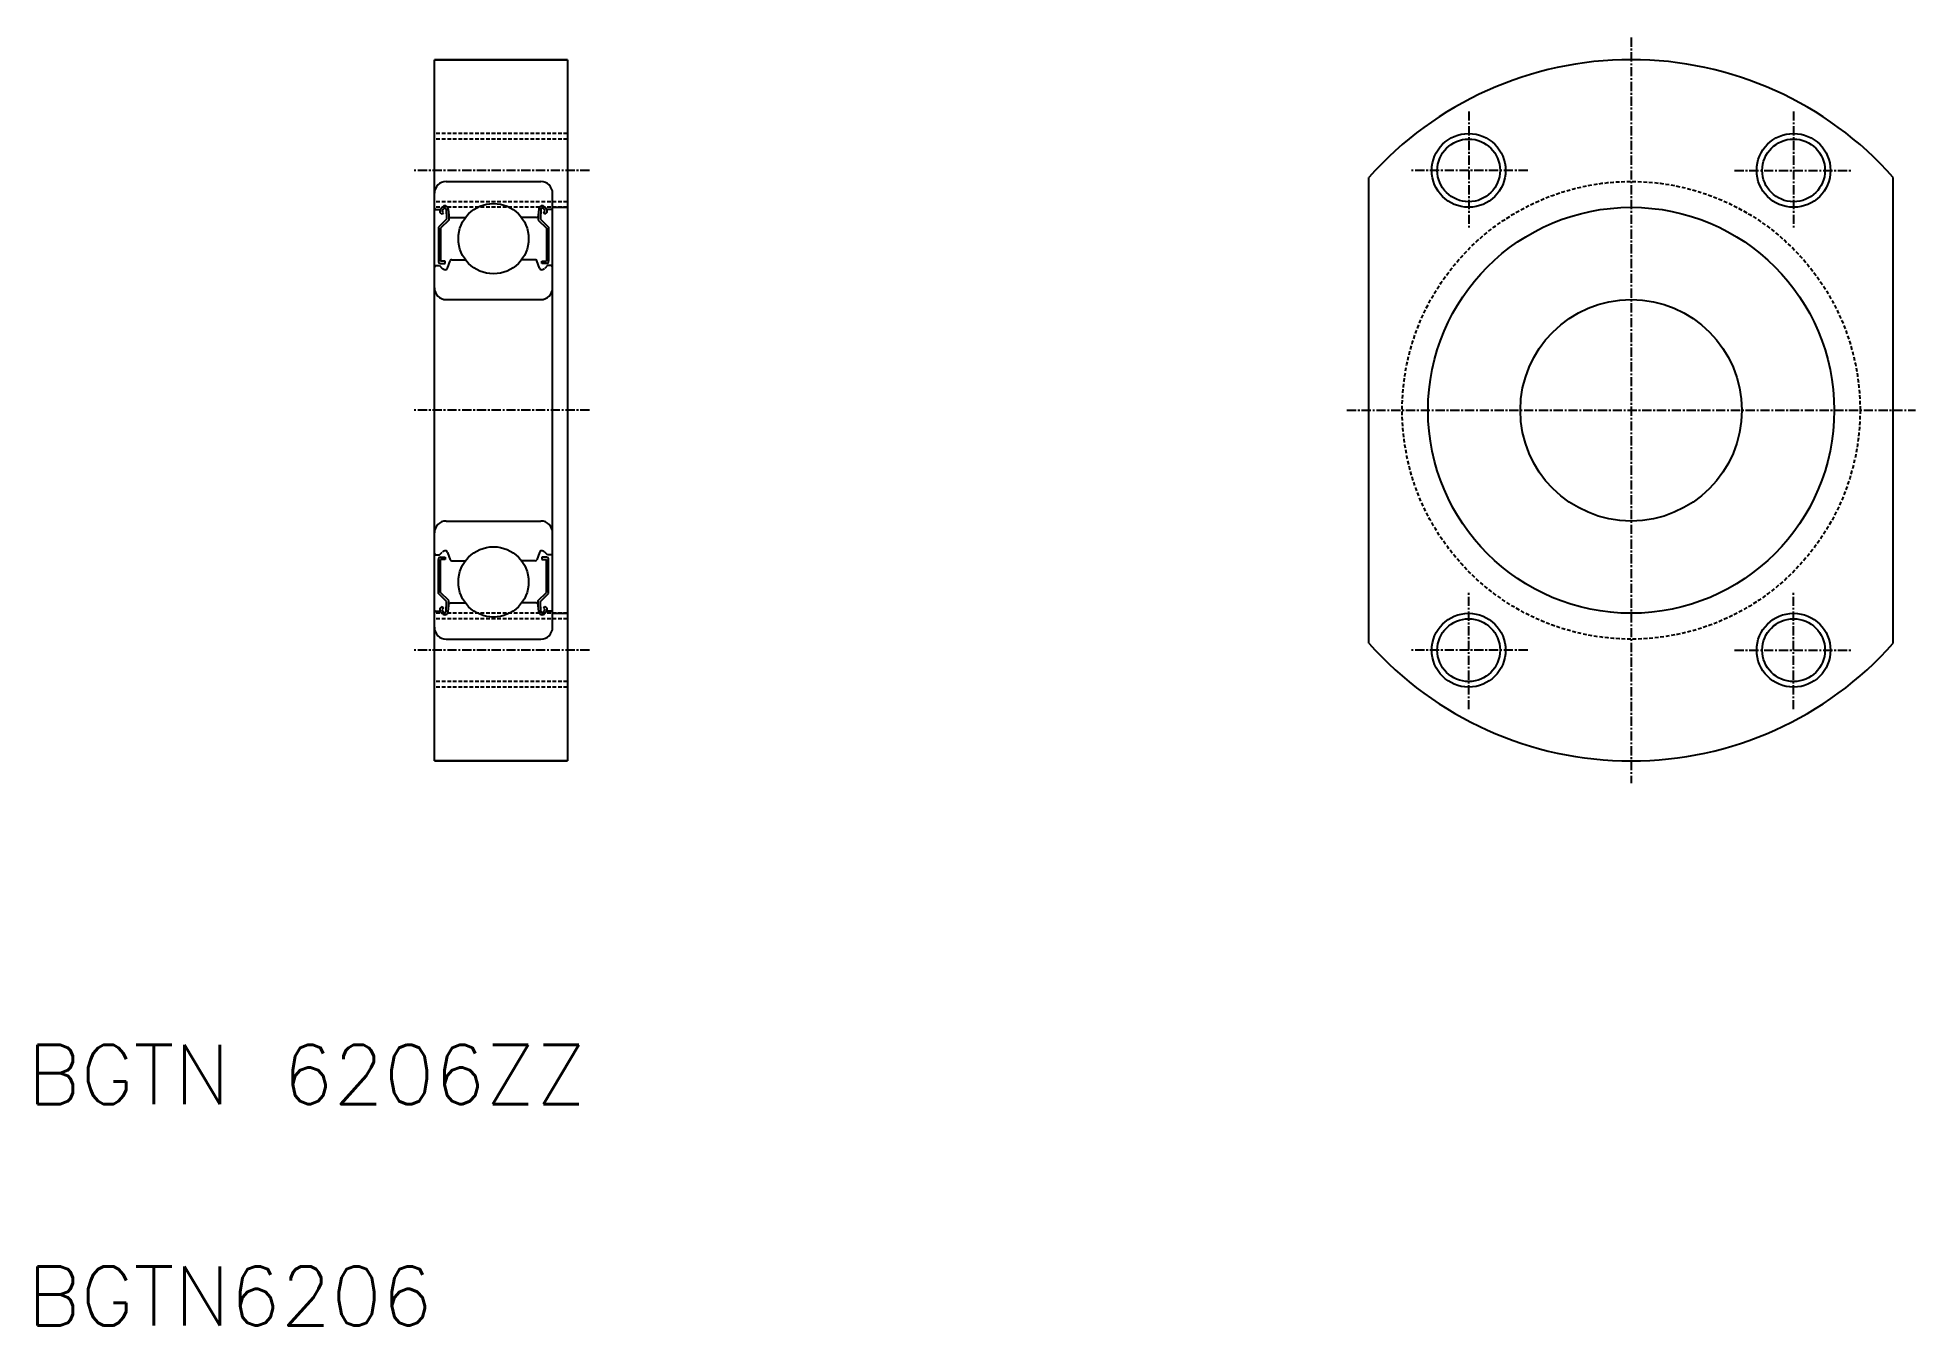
# Model space of a CAD drawing. Extents: x 160 to 415, y 79 to 254.
import ezdxf

# ---------------------------------------------------------------- set-up
doc = ezdxf.new("R2010")
doc.units = 0
doc.linetypes.add('CENTER', pattern=[2, 1.25, -0.25, 0.25, -0.25])
doc.linetypes.add('DASHED', pattern=[0.75, 0.5, -0.25])
doc.layers.get('0').update_dxf_attribs({"linetype": 'CONTINUOUS'})
doc.layers.add('CENTER', color=1, linetype='CENTER')
doc.styles.get("Standard").update_dxf_attribs({"font": 'txt', "bigfont": 'BIGFONT'})

msp = doc.modelspace()

# ---------------------------------------------------------------- linework, layer by layer
at = {"color": 7, "linetype": 'CONTINUOUS'}
for p, q in [((214.24, 155.92), (214.24, 250.92)), ((232.24, 250.92), (214.24, 250.92)), ((214.24, 250.92), (232.24, 250.92)), ((232.24, 250.92), (232.24, 155.92)), ((215.84, 234.42), (228.64, 234.42)), ((340.8, 171.86), (340.8, 234.98)), ((411.8, 171.86), (411.8, 234.98)), ((230.24, 174.02), (230.24, 232.82)), ((214.44, 230.62), (215.02, 230.62)), ((215.87, 229.32), (214.77, 228.22)), ((215.02, 230.62), (215.3, 230.95)), ((215.29, 230), (215.06, 230.19)), ((216.17, 229.2), (215.07, 228.1)), ((215.25, 230.42), (215.53, 230.76)), ((215.48, 230.23), (215.25, 230.42)), ((215.29, 230), (215.48, 230.23)), ((215.81, 230.66), (215.87, 229.32)), ((216.11, 230.7), (216.2, 229.7)), ((216.17, 230.04), (216.17, 229.2)), ((216.4, 229.52), (218.42, 229.52)), ((228.08, 229.52), (226.06, 229.52)), ((228.37, 230.7), (228.28, 229.7)), ((228.31, 230.04), (228.31, 229.2)), ((228.31, 229.2), (229.41, 228.1)), ((228.67, 230.66), (228.61, 229.32)), ((228.61, 229.32), (229.71, 228.22)), ((229.23, 230.42), (228.95, 230.76)), ((229, 230.23), (229.23, 230.42)), ((229.19, 230), (229, 230.23)), ((229.46, 230.62), (229.18, 230.95)), ((229.19, 230), (229.42, 230.19)), ((230.04, 230.62), (229.46, 230.62)), ((230.24, 230.92), (232.24, 230.92)), ((214.77, 228.22), (214.77, 223.62)), ((215.07, 228.1), (215.07, 223.62)), ((229.41, 228.1), (229.41, 223.62)), ((229.71, 228.22), (229.71, 223.62)), ((216.58, 223.82), (218.42, 223.82)), ((227.9, 223.82), (226.06, 223.82)), ((214.44, 223.02), (214.94, 223.02)), ((214.94, 223.02), (215.31, 222.64)), ((215.69, 223.62), (215.07, 223.62)), ((215.07, 223.32), (215.69, 223.32)), ((215.69, 223.32), (215.69, 223.62)), ((216.02, 222.66), (216.39, 223.69)), ((228.46, 222.66), (228.09, 223.69)), ((228.79, 223.62), (229.41, 223.62)), ((228.79, 223.32), (228.79, 223.62)), ((229.41, 223.32), (228.79, 223.32)), ((229.54, 223.02), (229.17, 222.64)), ((230.04, 223.02), (229.54, 223.02)), ((215.84, 218.42), (228.64, 218.42)), ((215.84, 188.42), (228.64, 188.42)), ((214.44, 183.82), (214.94, 183.82)), ((214.77, 178.61), (214.77, 183.22)), ((214.94, 183.82), (215.31, 184.19)), ((215.07, 183.52), (215.69, 183.52)), ((215.69, 183.22), (215.07, 183.22)), ((215.07, 178.74), (215.07, 183.22)), ((215.69, 183.52), (215.69, 183.22)), ((216.02, 184.17), (216.39, 183.15)), ((228.46, 184.17), (228.09, 183.15)), ((228.79, 183.52), (228.79, 183.22)), ((229.41, 183.52), (228.79, 183.52)), ((228.79, 183.22), (229.41, 183.22)), ((229.54, 183.82), (229.17, 184.19)), ((229.41, 178.74), (229.41, 183.22)), ((230.04, 183.82), (229.54, 183.82)), ((229.71, 178.61), (229.71, 183.22)), ((216.58, 183.02), (218.42, 183.02)), ((227.9, 183.02), (226.06, 183.02)), ((215.87, 177.51), (214.77, 178.61)), ((216.17, 177.64), (215.07, 178.74)), ((228.31, 177.64), (229.41, 178.74)), ((228.61, 177.51), (229.71, 178.61)), ((214.44, 176.22), (215.02, 176.22)), ((215.02, 176.22), (215.3, 175.88)), ((215.29, 176.83), (215.06, 176.64)), ((215.48, 176.6), (215.25, 176.41)), ((215.25, 176.41), (215.53, 176.07)), ((215.29, 176.83), (215.48, 176.6)), ((215.81, 176.17), (215.87, 177.51)), ((216.11, 176.14), (216.2, 177.13)), ((216.17, 176.79), (216.17, 177.64)), ((216.4, 177.32), (218.42, 177.32)), ((228.08, 177.32), (226.06, 177.32)), ((228.37, 176.14), (228.28, 177.13)), ((228.31, 176.79), (228.31, 177.64)), ((228.67, 176.17), (228.61, 177.51)), ((229.23, 176.41), (228.95, 176.07)), ((229.19, 176.83), (229, 176.6)), ((229, 176.6), (229.23, 176.41)), ((229.46, 176.22), (229.18, 175.88)), ((229.19, 176.83), (229.42, 176.64)), ((230.04, 176.22), (229.46, 176.22)), ((230.24, 175.92), (232.24, 175.92)), ((215.84, 172.42), (228.64, 172.42)), ((214.24, 155.92), (232.24, 155.92)), ((232.24, 155.92), (214.24, 155.92))]:
    msp.add_line(p, q, dxfattribs=at)
at = {"color": 3, "linetype": 'DASHED'}
for p, q in [((232.24, 240.92), (214.24, 240.92)), ((232.24, 240.17), (214.24, 240.17)), ((232.24, 231.67), (214.24, 231.67)), ((232.24, 230.92), (214.24, 230.92)), ((232.24, 175.92), (214.24, 175.92)), ((232.24, 175.17), (214.24, 175.17)), ((232.24, 166.67), (214.24, 166.67)), ((232.24, 165.92), (214.24, 165.92))]:
    msp.add_line(p, q, dxfattribs=at)
at = {"color": 3, "linetype": 'CONTINUOUS'}
for centre in [(354.3, 235.92), (398.3, 235.92), (354.3, 170.92), (398.3, 170.92)]:
    msp.add_circle(centre, 5, dxfattribs=at)
at = {"color": 7, "linetype": 'CONTINUOUS'}
for centre, radius in [((354.3, 235.92), 4.25), ((398.3, 235.92), 4.25), ((222.24, 226.67), 4.76), ((376.3, 203.42), 27.5), ((376.3, 203.42), 15), ((222.24, 180.17), 4.76), ((354.3, 170.92), 4.25), ((398.3, 170.92), 4.25)]:
    msp.add_circle(centre, radius, dxfattribs=at)
at = {"color": 3, "linetype": 'DASHED'}
msp.add_circle((376.3, 203.42), 31, dxfattribs=at)
at = {"color": 7, "linetype": 'CONTINUOUS'}
for centre, radius, start, end in [((376.3, 203.42), 47.5, 41.6371, 138.3629), ((215.84, 232.82), 1.6, 90, 180), ((228.64, 232.82), 1.6, 0, 90), ((214.44, 230.82), 0.2, 180, 270), ((215.25, 230.42), 0.3, 139.9073, 229.9975), ((215.66, 230.66), 0.46, 4.9875, 139.9073), ((215.65, 230.66), 0.16, 2.3753, 139.9932), ((216.4, 229.72), 0.2, 184.9875, 270), ((228.08, 229.72), 0.2, 270, 355.0125), ((228.83, 230.66), 0.46, 40.0927, 175.0125), ((228.83, 230.66), 0.16, 40.0068, 177.6247), ((229.23, 230.42), 0.3, 310.0025, 40.0927), ((230.04, 230.82), 0.2, 270, 0), ((216.58, 223.62), 0.2, 90, 160.0304), ((227.9, 223.62), 0.2, 19.9696, 90), ((214.44, 222.82), 0.2, 90, 180), ((215.07, 223.62), 0.3, 180, 270), ((215.74, 223.07), 0.6, 225, 272.805), ((215.74, 222.77), 0.3, 265.5374, 340.0304), ((228.74, 222.77), 0.3, 199.9696, 274.4626), ((228.74, 223.07), 0.6, 267.195, 315), ((229.41, 223.62), 0.3, 270, 0), ((230.04, 222.82), 0.2, 0, 90), ((215.84, 220.02), 1.6, 180, 270), ((228.64, 220.02), 1.6, 270, 0), ((215.84, 186.82), 1.6, 90, 180), ((228.64, 186.82), 1.6, 0, 90), ((214.44, 184.02), 0.2, 180, 270), ((215.07, 183.22), 0.3, 90, 180), ((215.74, 183.77), 0.6, 87.195, 135), ((215.74, 184.07), 0.3, 19.9696, 94.4626), ((216.58, 183.22), 0.2, 199.9696, 270), ((227.9, 183.22), 0.2, 270, 340.0304), ((228.74, 184.07), 0.3, 85.5374, 160.0304), ((228.74, 183.77), 0.6, 45, 92.805), ((229.41, 183.22), 0.3, 0, 90), ((230.04, 184.02), 0.2, 270, 0), ((214.44, 176.02), 0.2, 90, 180), ((215.25, 176.41), 0.3, 130.0025, 220.0927), ((215.66, 176.18), 0.46, 220.0927, 355.0125), ((215.65, 176.18), 0.16, 220.0068, 357.6247), ((216.4, 177.12), 0.2, 90, 175.0125), ((228.08, 177.12), 0.2, 4.9875, 90), ((228.83, 176.18), 0.46, 184.9875, 319.9073), ((228.83, 176.18), 0.16, 182.3753, 319.9932), ((229.23, 176.41), 0.3, 319.9073, 49.9975), ((230.04, 176.02), 0.2, 0, 90), ((215.84, 174.02), 1.6, 180, 270), ((228.64, 174.02), 1.6, 270, 0), ((376.3, 203.42), 47.5, 221.6371, 318.3629)]:
    msp.add_arc(centre, radius, start, end, dxfattribs=at)
at = {"layer": 'CENTER', "color": 1, "linetype": 'CENTER'}
for p, q in [((376.3, 253.92), (376.3, 152.92)), ((354.3, 243.92), (354.3, 227.92)), ((398.3, 243.92), (398.3, 227.92)), ((235.24, 235.92), (211.24, 235.92)), ((362.3, 235.92), (346.3, 235.92)), ((390.3, 235.92), (406.3, 235.92)), ((235.24, 203.42), (211.24, 203.42)), ((337.8, 203.42), (414.8, 203.42)), ((354.3, 162.92), (354.3, 178.92)), ((398.3, 162.92), (398.3, 178.92)), ((235.24, 170.92), (211.24, 170.92)), ((362.3, 170.92), (346.3, 170.92)), ((390.3, 170.92), (406.3, 170.92))]:
    msp.add_line(p, q, dxfattribs=at)

# ---------------------------------------------------------------- texts
at = {"color": 7, "linetype": 'CONTINUOUS'}
for s, p in [('BGTN 6206ZZ', (159.12, 109.44)), ('BGTN6206', (159.12, 79.44))]:
    msp.add_text(s, height=8, dxfattribs=at).set_placement(p)

doc.saveas('drawing.dxf')
